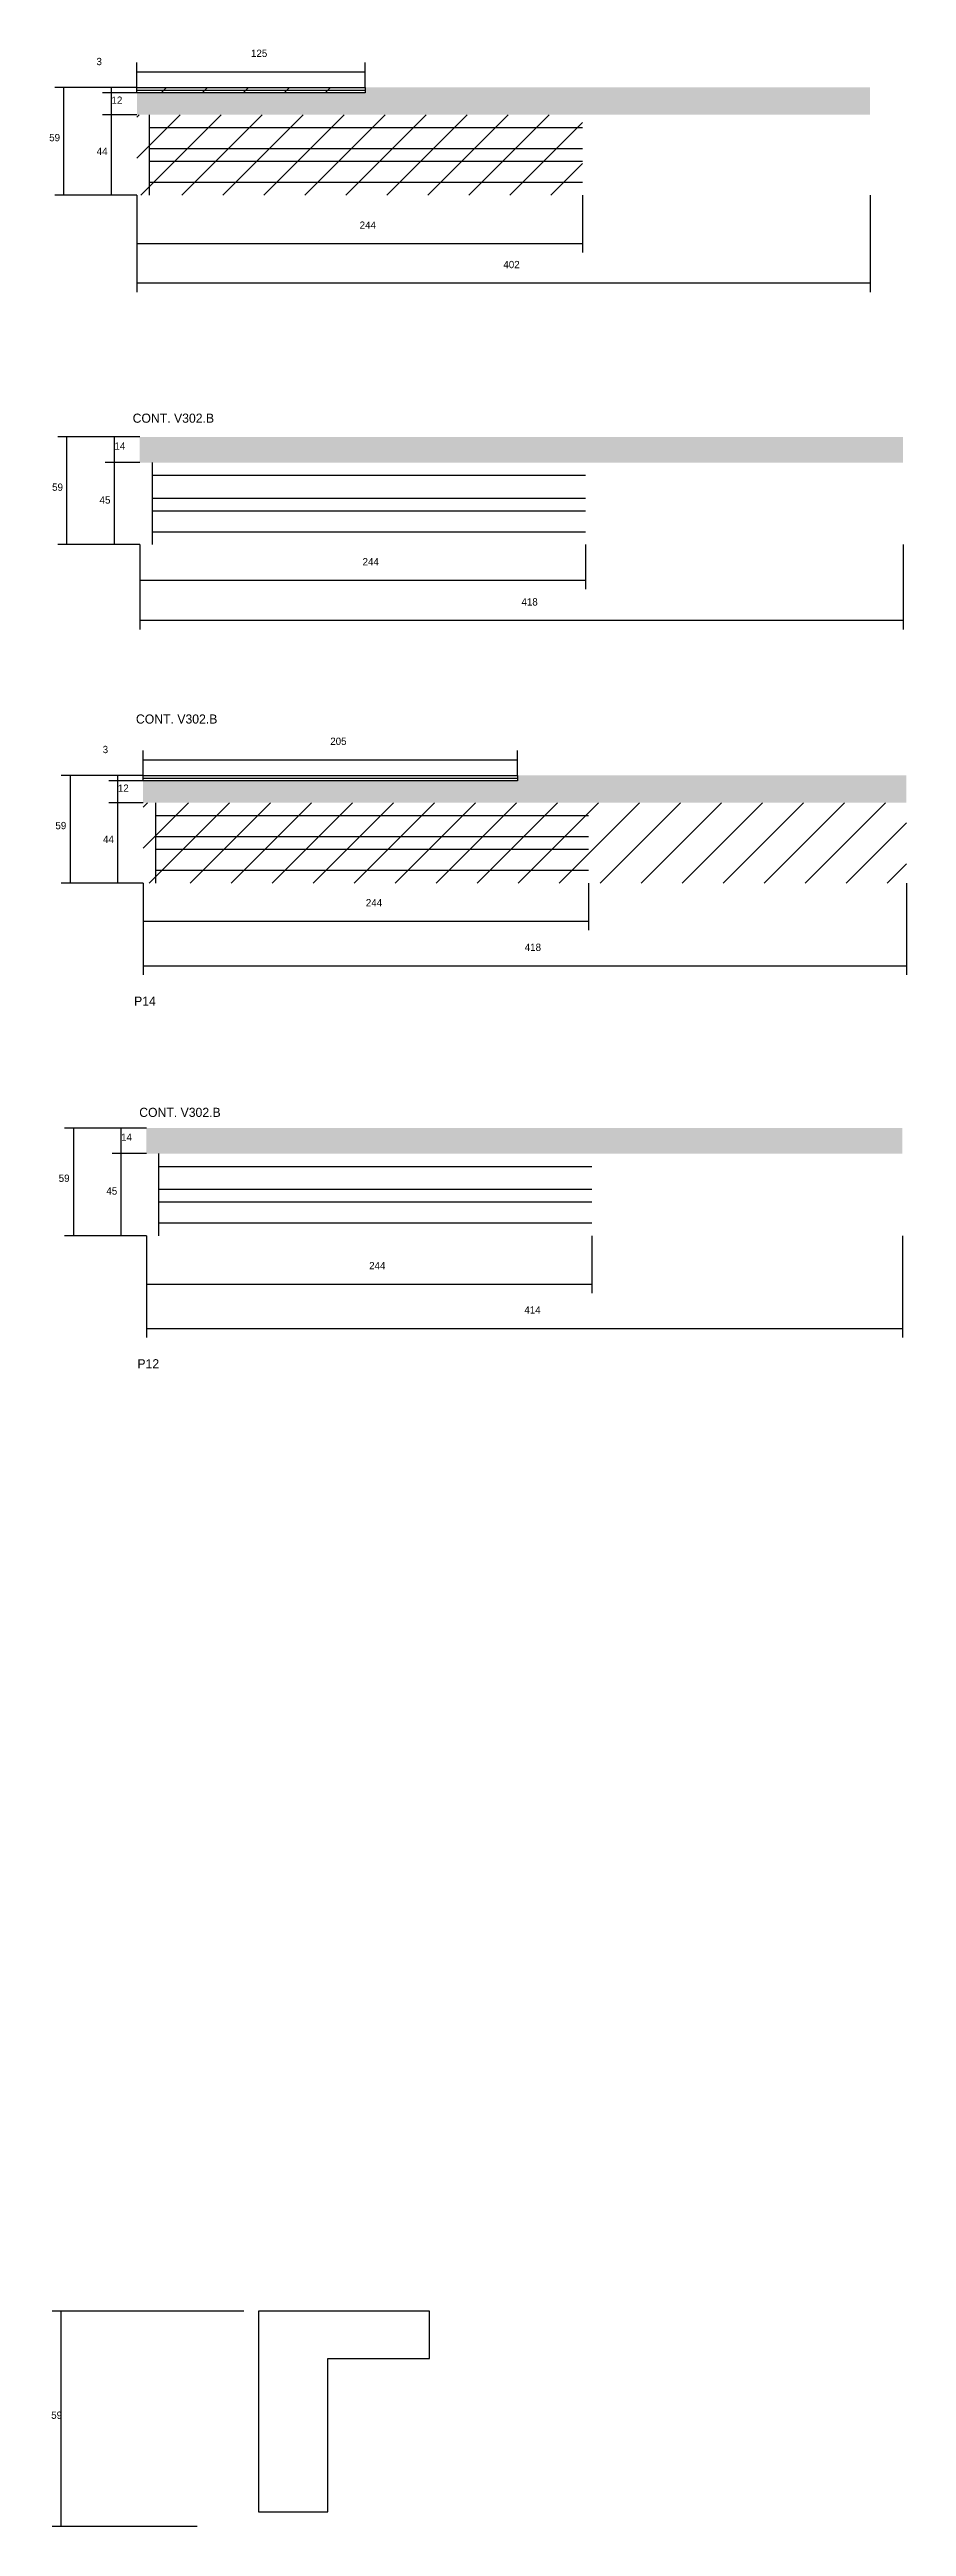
# Model space of a CAD drawing. Header units: metres. Extents: x 1994 to 5639, y 5783 to 7154.
# Drawn here: x 5170 to 5639, y 5783 to 7140 of the extents above; entities that cross this region are included whole.
import ezdxf

# ---------------------------------------------------------------- set-up
doc = ezdxf.new("R2010")
doc.units = ezdxf.units.M
for name, color, linetype in [('CONCRETO', 251, 'Continuous'), ('COTA', 241, 'Continuous'), ('NOMENCLATURA', 7, 'Continuous'), ('Painéis', 200, 'Continuous'), ('REAPROVEITAMENTO', 251, 'Continuous'), ('SARR_2.2x7', 40, 'Continuous'), ('SARR_EDITAR', 141, 'Continuous'), ('Texto Seção', 7, 'Continuous')]:
    doc.layers.add(name, color=color, linetype=linetype)

msp = doc.modelspace()

# ---------------------------------------------------------------- hatches: boundary and pattern name
at = {"layer": 'COTA'}
h = msp.add_hatch(dxfattribs=at)
h.set_pattern_fill('AR-CONC', scale=0.03)
h.paths.add_polyline_path([(5619, 7104.6), (5619, 7119.6), (5619, 7119.6), (5342.5, 7119.6), (5342.5, 7119.6), (5342.5, 7116.6), (5342.5, 7116.6), (5217.5, 7116.6), (5217.5, 7116.6), (5217.5, 7104.6), (5217.5, 7104.6), (5619, 7104.6)])
h = msp.add_hatch(dxfattribs=at)
h.set_pattern_fill('AR-CONC', scale=0.03)
h.paths.add_polyline_path([(5637.1, 6928), (5219.1, 6928), (5219.1, 6928), (5219.1, 6914), (5219.1, 6914), (5637.1, 6914), (5637.1, 6914), (5637.1, 6928)])
h = msp.add_hatch(dxfattribs=at)
h.set_pattern_fill('AR-CONC', scale=0.03)
h.paths.add_polyline_path([(5638.9, 6727.5), (5638.9, 6742.5), (5638.9, 6742.5), (5425.9, 6742.5), (5425.9, 6742.5), (5425.9, 6739.5), (5425.9, 6739.5), (5220.9, 6739.5), (5220.9, 6739.5), (5220.9, 6727.5), (5220.9, 6727.5), (5638.9, 6727.5)])
h = msp.add_hatch(dxfattribs=at)
h.set_pattern_fill('AR-CONC', scale=0.03)
h.paths.add_polyline_path([(5636.7, 6535.2), (5636.7, 6549.2), (5636.7, 6549.2), (5222.7, 6549.2), (5222.7, 6549.2), (5222.7, 6535.2), (5222.7, 6535.2), (5636.7, 6535.2)])
at = {"layer": 'REAPROVEITAMENTO'}
h = msp.add_hatch(dxfattribs=at)
h.set_pattern_fill('ANSI31', scale=5)
h.paths.add_polyline_path([(5342.5, 7116.6), (5342.5, 7119.6), (5342.5, 7119.6), (5217.5, 7119.6), (5217.5, 7119.6), (5217.5, 7116.6), (5217.5, 7116.6), (5342.5, 7116.6)])
h = msp.add_hatch(dxfattribs=at)
h.set_pattern_fill('ANSI31', scale=5)
h.paths.add_polyline_path([(5217.5, 7104.6), (5217.5, 7060.6), (5217.5, 7060.6), (5461.5, 7060.6), (5461.5, 7060.6), (5461.5, 7104.6), (5461.5, 7104.6), (5217.5, 7104.6)])
h = msp.add_hatch(dxfattribs=at)
h.set_pattern_fill('ANSI31', scale=5)
h.paths.add_polyline_path([(5220.9, 6727.5), (5220.9, 6683.5), (5220.9, 6683.5), (5638.9, 6683.5), (5638.9, 6683.5), (5638.9, 6727.5), (5638.9, 6727.5), (5220.9, 6727.5)])

# ---------------------------------------------------------------- linework, layer by layer
at = {"layer": 'CONCRETO'}
msp.add_lwpolyline([(5377.7, 5874.7), (5377.7, 5900.7), (5322.1, 5900.7), (5322.1, 5900.7), (5284.1, 5900.7), (5284.1, 5790.7), (5322.1, 5790.7), (5322.1, 5874.7)], close=True, dxfattribs=at)
at = {"layer": 'COTA'}
for p, q in [((5217.5, 7119.6), (5217.5, 7133.2)), ((5217.5, 7128.2), (5342.5, 7128.2)), ((5342.5, 7119.6), (5342.5, 7133.2)), ((5217.5, 7119.6), (5172.6, 7119.6)), ((5177.6, 7060.6), (5177.6, 7119.6)), ((5217.5, 7119.6), (5198.6, 7119.6)), ((5217.5, 7116.6), (5198.6, 7116.6)), ((5217.5, 7116.6), (5198.6, 7116.6)), ((5203.6, 7116.6), (5203.6, 7119.6)), ((5203.6, 7104.6), (5203.6, 7116.6)), ((5217.5, 7104.6), (5198.6, 7104.6)), ((5217.5, 7104.6), (5198.6, 7104.6)), ((5203.6, 7060.6), (5203.6, 7104.6)), ((5217.5, 7060.6), (5172.6, 7060.6)), ((5217.5, 7060.6), (5198.6, 7060.6)), ((5217.5, 7060.6), (5217.5, 7029.1)), ((5217.5, 7060.6), (5217.5, 7007.4)), ((5461.5, 7060.6), (5461.5, 7029.1)), ((5619, 7060.6), (5619, 7007.4)), ((5217.5, 7034.1), (5461.5, 7034.1)), ((5217.5, 7012.4), (5619, 7012.4)), ((5219.1, 6928), (5174.2, 6928)), ((5179.2, 6869), (5179.2, 6928)), ((5219.1, 6928), (5200.2, 6928)), ((5205.2, 6914), (5205.2, 6928)), ((5219.1, 6914), (5200.2, 6914)), ((5219.1, 6914), (5200.2, 6914)), ((5205.2, 6869), (5205.2, 6914)), ((5219.1, 6869), (5174.2, 6869)), ((5219.1, 6869), (5200.2, 6869)), ((5219.1, 6869), (5219.1, 6844.6)), ((5219.1, 6869), (5219.1, 6822.5)), ((5463.1, 6869), (5463.1, 6844.6)), ((5637.1, 6869), (5637.1, 6822.5)), ((5219.1, 6849.6), (5463.1, 6849.6)), ((5219.1, 6827.5), (5637.1, 6827.5)), ((5220.9, 6742.5), (5220.9, 6756.1)), ((5220.9, 6751.1), (5425.9, 6751.1)), ((5425.9, 6742.5), (5425.9, 6756.1)), ((5220.9, 6742.5), (5176.1, 6742.5)), ((5181.1, 6683.5), (5181.1, 6742.5)), ((5220.9, 6742.5), (5202.1, 6742.5)), ((5220.9, 6739.5), (5202.1, 6739.5)), ((5220.9, 6739.5), (5202.1, 6739.5)), ((5207.1, 6739.5), (5207.1, 6742.5)), ((5207.1, 6727.5), (5207.1, 6739.5)), ((5220.9, 6727.5), (5202.1, 6727.5)), ((5220.9, 6727.5), (5202.1, 6727.5)), ((5207.1, 6683.5), (5207.1, 6727.5)), ((5220.9, 6683.5), (5176.1, 6683.5)), ((5220.9, 6683.5), (5202.1, 6683.5)), ((5220.9, 6683.5), (5220.9, 6657.6)), ((5220.9, 6683.5), (5220.9, 6633.2)), ((5464.9, 6683.5), (5464.9, 6657.6)), ((5638.9, 6683.5), (5638.9, 6633.2)), ((5220.9, 6662.6), (5464.9, 6662.6)), ((5220.9, 6638.2), (5638.9, 6638.2)), ((5222.7, 6549.2), (5177.9, 6549.2)), ((5182.9, 6490.2), (5182.9, 6549.2)), ((5222.7, 6549.2), (5203.9, 6549.2)), ((5208.9, 6535.2), (5208.9, 6549.2)), ((5222.7, 6535.2), (5203.9, 6535.2)), ((5222.7, 6535.2), (5203.9, 6535.2)), ((5208.9, 6490.2), (5208.9, 6535.2)), ((5222.7, 6490.2), (5177.9, 6490.2)), ((5222.7, 6490.2), (5203.9, 6490.2)), ((5222.7, 6490.2), (5222.7, 6458.7)), ((5222.7, 6490.2), (5222.7, 6434.4)), ((5466.7, 6490.2), (5466.7, 6458.7)), ((5636.7, 6490.2), (5636.7, 6434.4)), ((5222.7, 6463.7), (5466.7, 6463.7)), ((5222.7, 6439.4), (5636.7, 6439.4)), ((5276.1, 5900.7), (5171.1, 5900.7)), ((5176.1, 5782.7), (5176.1, 5900.7)), ((5250.5, 5782.7), (5171.1, 5782.7))]:
    msp.add_line(p, q, dxfattribs=at)
at = {"layer": 'Painéis'}
for points in [[(5217.5, 7119.6), (5342.5, 7119.6), (5342.5, 7116.6), (5217.5, 7116.6)], [(5220.9, 6742.5), (5425.9, 6742.5), (5425.9, 6739.5), (5220.9, 6739.5)]]:
    msp.add_lwpolyline(points, close=True, dxfattribs=at)
at = {"layer": 'SARR_2.2x7'}
for p, q in [((5224.4, 7060.6), (5224.4, 7104.6)), ((5224.4, 7097.6), (5461.5, 7097.6)), ((5224.4, 7086.1), (5461.5, 7086.1)), ((5224.4, 7079.1), (5461.5, 7079.1)), ((5224.4, 7067.6), (5461.5, 7067.6)), ((5226, 6869), (5226, 6914)), ((5226, 6907), (5463.1, 6907)), ((5226, 6894.5), (5463.1, 6894.5)), ((5226, 6887.5), (5463.1, 6887.5)), ((5226, 6876), (5463.1, 6876)), ((5227.9, 6683.5), (5227.9, 6727.5)), ((5227.9, 6720.5), (5464.9, 6720.5)), ((5227.9, 6709), (5464.9, 6709)), ((5227.9, 6702), (5464.9, 6702)), ((5227.9, 6690.5), (5464.9, 6690.5)), ((5229.6, 6490.2), (5229.6, 6535.2)), ((5229.6, 6528.2), (5466.7, 6528.2)), ((5229.6, 6515.7), (5466.7, 6515.7)), ((5229.6, 6508.7), (5466.7, 6508.7)), ((5229.6, 6497.2), (5466.7, 6497.2))]:
    msp.add_line(p, q, dxfattribs=at)
at = {"layer": 'SARR_EDITAR'}
for p, q in [((5217.5, 7118.1), (5342.5, 7118.1)), ((5220.9, 6741), (5425.9, 6741))]:
    msp.add_line(p, q, dxfattribs=at)

# ---------------------------------------------------------------- texts
at = {"layer": 'COTA'}
for s, p in [('3', (5195.4, 7131.8)), ('125', (5280, 7136.3)), ('12', (5203.6, 7110.6)), ('59', (5169.5, 7090.1)), ('44', (5195.5, 7082.6)), ('244', (5339.5, 7042.1)), ('402', (5418.2, 7020.5)), ('14', (5205.2, 6921)), ('59', (5171.1, 6898.5)), ('45', (5197.1, 6891.5)), ('244', (5341.1, 6857.6)), ('418', (5428.1, 6835.6)), ('205', (5323.4, 6759.2)), ('3', (5198.8, 6754.7)), ('12', (5207.1, 6733.5)), ('59', (5172.9, 6713)), ('44', (5199, 6705.5)), ('244', (5342.9, 6670.7)), ('418', (5429.9, 6646.3)), ('14', (5208.9, 6542.2)), ('59', (5174.7, 6519.7)), ('45', (5200.8, 6512.7)), ('244', (5344.7, 6471.8)), ('414', (5429.7, 6447.5)), ('59', (5170.6, 5841.7))]:
    msp.add_text(s, height=4, dxfattribs=at).set_placement(p)
at = {"layer": 'NOMENCLATURA'}
for s, p in [('P14', (5216, 6616.3)), ('P12', (5217.8, 6417.5))]:
    msp.add_text(s, height=5, dxfattribs=at).set_placement(p)
at = {"layer": 'Texto Seção'}
for p in [(5215.2, 6935.8), (5217, 6770.9), (5218.8, 6555.3)]:
    msp.add_text('CONT. V302.B', height=5, dxfattribs=at).set_placement(p)

doc.saveas('drawing.dxf')
